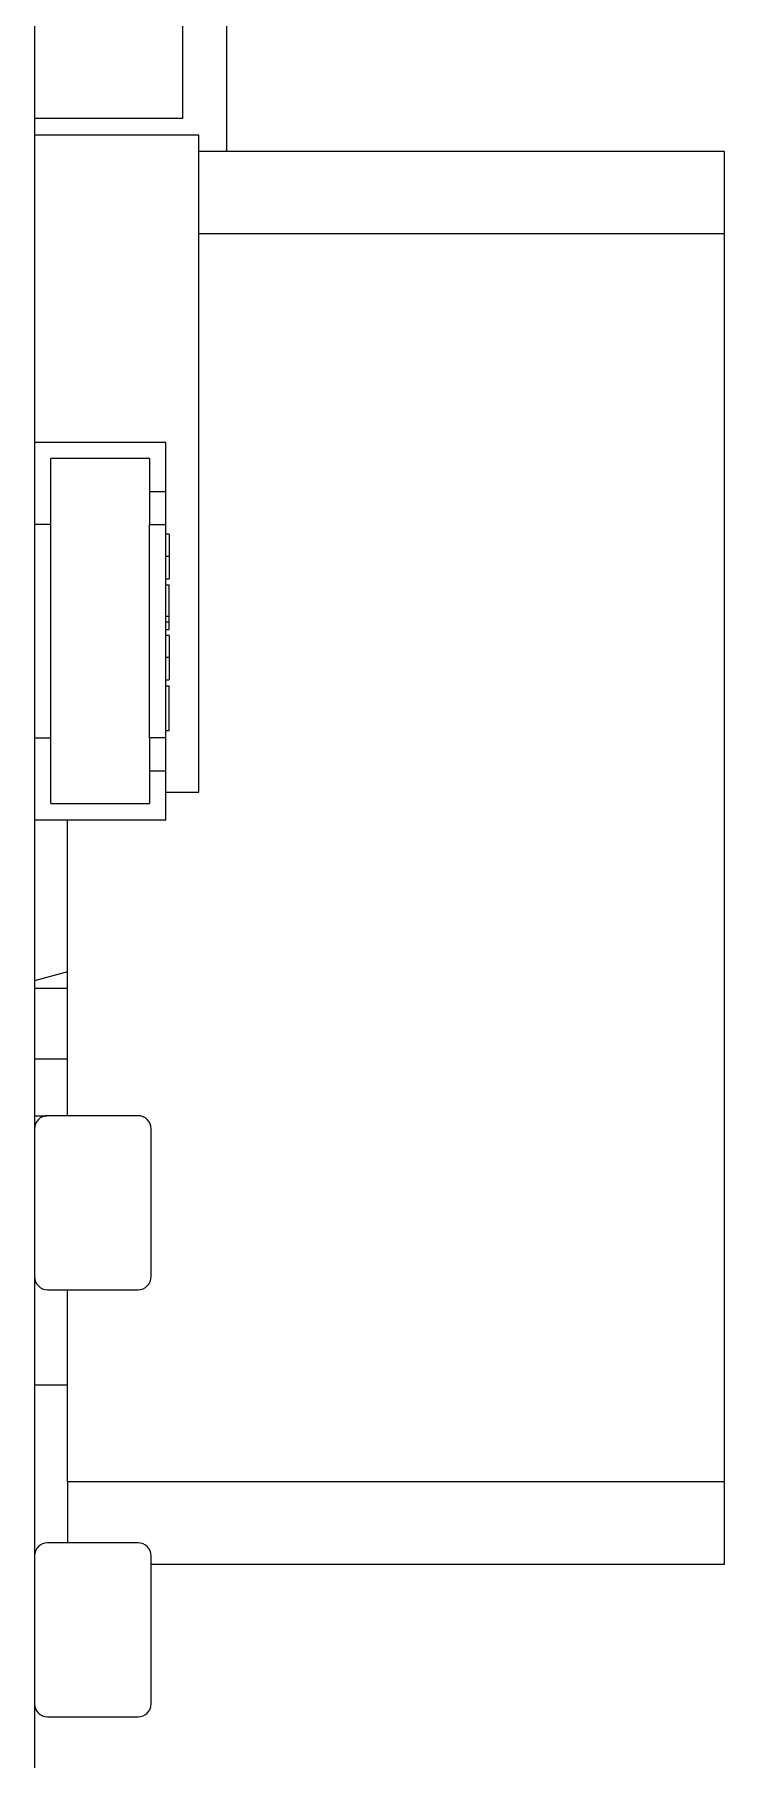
# Model space of a CAD drawing. Header units: millimetres. Extents: x -156 to 264, y -126 to 171.
# Drawn here: x -95 to -92.9, y 20.72 to 25.97 of the extents above; entities that cross this region are included whole.
import ezdxf

# ---------------------------------------------------------------- set-up
doc = ezdxf.new("R2010")
doc.units = ezdxf.units.MM
doc.header["$MEASUREMENT"] = 0
doc.layers.add('DIMENSION', color=7, linetype='Continuous', true_color=0xffffff)

msp = doc.modelspace()

# ---------------------------------------------------------------- linework, layer by layer
at = {"layer": 'DIMENSION'}
for points in [[(-95, 40.51), (-95, 5.11)], [(-94.55, 27.3746), (-94.55, 25.71)], [(-94.4158, 26.5482), (-94.4158, 25.61)], [(-94.55, 25.71), (-95, 25.71)], [(-94.5, 25.66), (-95, 25.66)], [(-94.5, 23.66), (-94.5, 25.66)], [(-92.9, 25.61), (-94.5, 25.61)], [(-92.9, 25.36), (-92.9, 25.61)], [(-94.5, 25.36), (-92.9, 25.36)], [(-92.9, 21.56), (-92.9, 25.36)], [(-95, 24.725), (-94.6, 24.725)], [(-94.6, 24.575), (-94.6, 24.725)], [(-94.65, 24.675), (-94.95, 24.675)], [(-94.95, 24.475), (-94.95, 24.675)], [(-94.65, 24.675), (-94.65, 24.575)], [(-94.65, 24.575), (-94.65, 24.475)], [(-94.65, 24.575), (-94.6, 24.575)], [(-94.6, 24.475), (-94.6, 24.575)], [(-94.95, 24.475), (-95, 24.475)], [(-94.95, 23.825), (-94.95, 24.475)], [(-94.65, 24.475), (-94.6, 24.475)], [(-94.65, 23.825), (-94.65, 24.475)], [(-94.6, 23.825), (-94.6, 24.475)], [(-94.59, 24.4447), (-94.6, 24.4447)], [(-94.59, 24.4447), (-94.59, 24.3779)], [(-94.6, 24.3779), (-94.59, 24.3779)], [(-94.59, 24.3779), (-94.59, 24.3088)], [(-94.6, 24.3088), (-94.59, 24.3088)], [(-94.6, 24.2909), (-94.59, 24.2909)], [(-94.59, 24.196), (-94.59, 24.2909)], [(-94.6, 24.196), (-94.59, 24.196)], [(-94.6, 24.1781), (-94.59, 24.1781)], [(-94.6, 24.155), (-94.59, 24.155)], [(-94.59, 24.1781), (-94.59, 24.196)], [(-94.59, 24.155), (-94.59, 24.1781)], [(-94.59, 24.1371), (-94.6, 24.1371)], [(-94.59, 24.1371), (-94.59, 24.0702)], [(-94.6, 24.0702), (-94.59, 24.0702)], [(-94.59, 24.0702), (-94.59, 24.0012)], [(-94.6, 24.0012), (-94.59, 24.0012)], [(-94.6, 23.9832), (-94.59, 23.9832)], [(-94.59, 23.8473), (-94.59, 23.9832)], [(-94.6, 23.8473), (-94.59, 23.8473)], [(-95, 23.825), (-94.95, 23.825)], [(-94.95, 23.625), (-94.95, 23.825)], [(-94.65, 23.825), (-94.65, 23.725)], [(-94.6, 23.825), (-94.65, 23.825)], [(-94.6, 23.725), (-94.6, 23.825)], [(-94.65, 23.725), (-94.6, 23.725)], [(-94.65, 23.725), (-94.65, 23.625)], [(-94.6, 23.575), (-94.6, 23.725)], [(-94.6, 23.66), (-94.5, 23.66)], [(-94.95, 23.625), (-94.65, 23.625)], [(-94.6, 23.575), (-95, 23.575)], [(-94.9, 22.675), (-94.9, 23.575)], [(-94.9, 23.1128), (-95, 23.0854)], [(-95, 23.0631), (-94.9, 23.0631)], [(-94.9, 22.8472), (-95, 22.8472)], [(-95, 22.675), (-94.9621, 22.675)], [(-94.685, 22.675), (-94.96, 22.675)], [(-94.645, 22.185), (-94.645, 22.635)], [(-94.96, 22.145), (-94.685, 22.145)], [(-94.9, 21.56), (-94.9, 22.145)], [(-94.9, 21.855), (-95, 21.855)], [(-92.9, 21.56), (-94.9, 21.56)], [(-94.9, 21.56), (-94.9, 21.375)], [(-92.9, 21.3102), (-92.9, 21.56)], [(-94.685, 21.375), (-94.96, 21.375)], [(-94.645, 20.885), (-94.645, 21.335)], [(-94.645, 21.31), (-92.9, 21.31)], [(-92.9, 21.3102), (-92.9, 21.31)], [(-94.96, 20.845), (-94.685, 20.845)]]:
    msp.add_lwpolyline(points, dxfattribs=at)
for centre, radius, start, end in [((-94.96, 22.635), 0.04, 90, 180), ((-94.685, 22.635), 0.04, 360, 90), ((-94.96, 22.185), 0.04, 180, 270), ((-94.685, 22.185), 0.04, 270, 0), ((-94.9614, 22.1857), 0.04, 241.9932, 244.8767), ((-94.96, 21.335), 0.04, 90, 180), ((-94.685, 21.335), 0.04, 360, 90), ((-94.96, 20.885), 0.04, 180, 270), ((-94.9614, 20.8857), 0.04, 241.994, 244.8759), ((-94.9513, 20.8764), 0.038, 224.7867, 225.2133), ((-94.685, 20.885), 0.04, 270, 0)]:
    msp.add_arc(centre, radius, start, end, dxfattribs=at)

doc.saveas('drawing.dxf')
